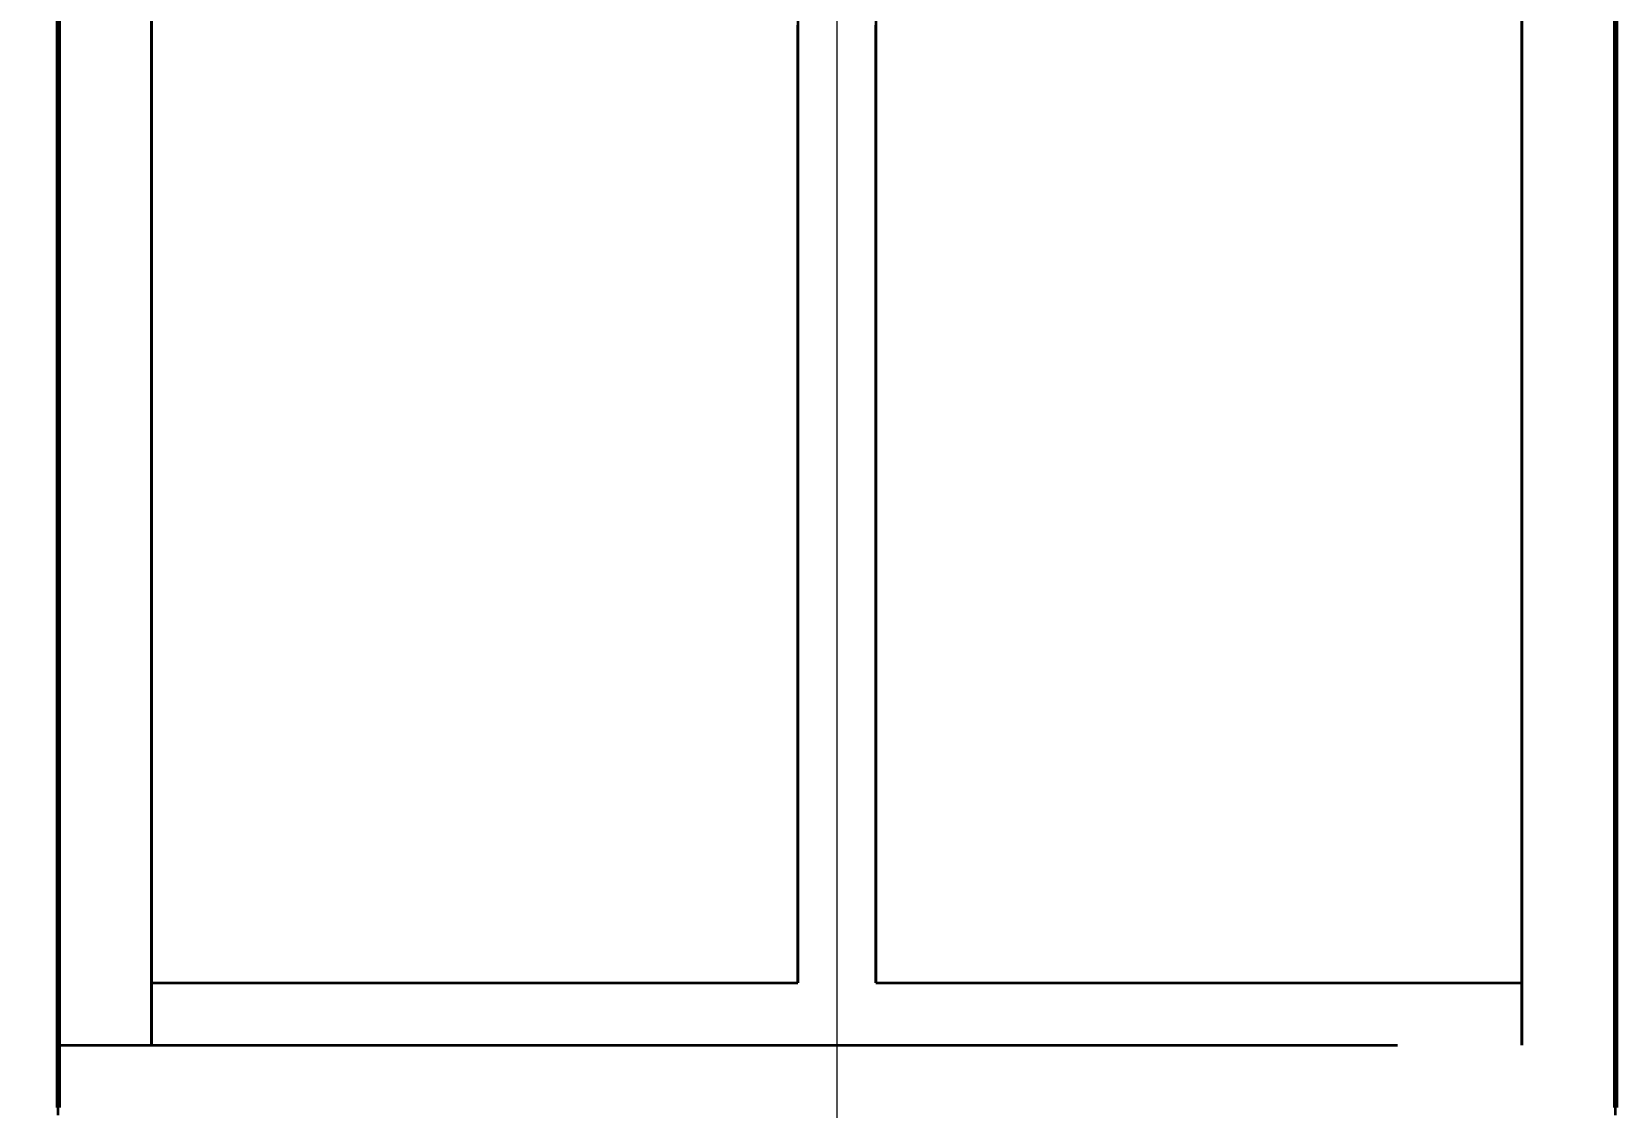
# Model space of a CAD drawing. Header units: millimetres. Extents: x 0 to 2208, y 0 to 420.
# Drawn here: x 108 to 113.08, y 64.73 to 68.19 of the extents above; entities that cross this region are included whole.
import ezdxf

# ---------------------------------------------------------------- set-up
doc = ezdxf.new("R2010")
doc.units = ezdxf.units.MM
doc.linetypes.add('IRAM-E-TRAZOS', pattern=[5, 4, -1])
for name, color, linetype, lineweight in [('01-VISIBLE', 7, 'CONTINUOUS', 70), ('02-OCULTA', 4, 'IRAM-E-TRAZOS', 35), ('04-COTA', 3, 'CONTINUOUS', 18)]:
    doc.layers.add(name, color=color, linetype=linetype, lineweight=lineweight)
doc.styles.add('ISO3098', font='isocpeur.ttf')
doc.dimstyles.new('FLAMA-IRAM', dxfattribs={"dimtxt": 3.5, "dimasz": 3.5, "dimexe": 2, "dimexo": 1.5, "dimgap": 1, "dimtad": 1, "dimdec": 1, "dimtxsty": 'ISO3098', "dimblk": 'IRAM_FLECHA', "dimblk1": 'IRAM_FLECHA', "dimblk2": 'IRAM_FLECHA', "dimcen": 2.5, "dimclrd": 256, "dimclre": 256, "dimclrt": 256, "dimazin": 3, "dimtfac": 1, "dimtmove": 0, "dimatfit": 3, "dimlwd": 18, "dimlwe": 18})

# ---------------------------------------------------------------- blocks, each defined once
blk = doc.blocks.new('IRAM_FLECHA')
blk.add_solid([(0, 0), (-1, 0.125), (-1, -0.125)])

msp = doc.modelspace()

# ---------------------------------------------------------------- linework, layer by layer
at = {"layer": '01-VISIBLE'}
for points in [[(108.0841, 68.2341), (108.0841, 68.1841), (108.0841, 68.1341), (108.0841, 68.0841), (108.0841, 68.0341), (108.0841, 67.9841), (108.0841, 67.9341), (108.0841, 67.8841), (108.0841, 67.8341), (108.0841, 67.7841), (108.0841, 67.7341), (108.0841, 67.6841), (108.0841, 67.6341), (108.0841, 67.5841), (108.0841, 67.5341), (108.0841, 67.4841), (108.0841, 67.4341), (108.0841, 67.3841), (108.0841, 67.3341), (108.0841, 67.2841), (108.0841, 67.2341), (108.0841, 67.1841), (108.0841, 67.1341), (108.0841, 67.0841), (108.0841, 67.0341), (108.0841, 66.9841), (108.0841, 66.9341), (108.0841, 66.8841), (108.0841, 66.8341), (108.0841, 66.7841), (108.0841, 66.7341), (108.0841, 66.6841), (108.0841, 66.6341), (108.0841, 66.5841), (108.0841, 66.5341), (108.0841, 66.4841), (108.0841, 66.4341), (108.0841, 66.3841), (108.0841, 66.3341), (108.0841, 66.2841), (108.0841, 66.2341), (108.0841, 66.1841), (108.0841, 66.1341), (108.0841, 66.0841), (108.0841, 66.0341), (108.0841, 65.9841), (108.0841, 65.9341), (108.0841, 65.8841), (108.0841, 65.8341), (108.0841, 65.7841), (108.0841, 65.7341), (108.0841, 65.6841), (108.0841, 65.6341), (108.0841, 65.5841), (108.0841, 65.5341), (108.0841, 65.4841), (108.0841, 65.4341), (108.0841, 65.3841), (108.0841, 65.3341), (108.0841, 65.2841), (108.0841, 65.2341), (108.0841, 65.1841), (108.0841, 65.1341), (108.0841, 65.0841), (108.0841, 65.0341), (108.0841, 64.9841), (108.0841, 64.9341), (108.0841, 64.8841), (108.0841, 64.8341), (108.0841, 64.7841), (108.0841, 64.7341)], [(113.0841, 68.2341), (113.0841, 68.1841), (113.0841, 68.1341), (113.0841, 68.0841), (113.0841, 68.0341), (113.0841, 67.9841), (113.0841, 67.9341), (113.0841, 67.8841), (113.0841, 67.8341), (113.0841, 67.7841), (113.0841, 67.7341), (113.0841, 67.6841), (113.0841, 67.6341), (113.0841, 67.5841), (113.0841, 67.5341), (113.0841, 67.4841), (113.0841, 67.4341), (113.0841, 67.3841), (113.0841, 67.3341), (113.0841, 67.2841), (113.0841, 67.2341), (113.0841, 67.1841), (113.0841, 67.1341), (113.0841, 67.0841), (113.0841, 67.0341), (113.0841, 66.9841), (113.0841, 66.9341), (113.0841, 66.8841), (113.0841, 66.8341), (113.0841, 66.7841), (113.0841, 66.7341), (113.0841, 66.6841), (113.0841, 66.6341), (113.0841, 66.5841), (113.0841, 66.5341), (113.0841, 66.4841), (113.0841, 66.4341), (113.0841, 66.3841), (113.0841, 66.3341), (113.0841, 66.2841), (113.0841, 66.2341), (113.0841, 66.1841), (113.0841, 66.1341), (113.0841, 66.0841), (113.0841, 66.0341), (113.0841, 65.9841), (113.0841, 65.9341), (113.0841, 65.8841), (113.0841, 65.8341), (113.0841, 65.7841), (113.0841, 65.7341), (113.0841, 65.6841), (113.0841, 65.6341), (113.0841, 65.5841), (113.0841, 65.5341), (113.0841, 65.4841), (113.0841, 65.4341), (113.0841, 65.3841), (113.0841, 65.3341), (113.0841, 65.2841), (113.0841, 65.2341), (113.0841, 65.1841), (113.0841, 65.1341), (113.0841, 65.0841), (113.0841, 65.0341), (113.0841, 64.9841), (113.0841, 64.9341), (113.0841, 64.8841), (113.0841, 64.8341), (113.0841, 64.7841), (113.0841, 64.7341)]]:
    msp.add_lwpolyline(points, dxfattribs=at)
at = {"layer": '02-OCULTA'}
for p, q in [((108.3841, 65.1341), (110.4591, 65.1341)), ((110.7091, 65.1341), (112.7841, 65.1341)), ((108.0841, 64.9341), (113.0841, 64.9341)), ((108.3841, 64.9341), (112.7841, 64.9341))]:
    msp.add_line(p, q, dxfattribs=at)
for points in [[(108.0841, 64.7091), (108.0841, 64.7841), (108.0841, 64.8591), (108.0841, 64.9341), (108.0841, 65.0091), (108.0841, 65.0841), (108.0841, 65.1591), (108.0841, 65.2341), (108.0841, 65.3091), (108.0841, 65.3841), (108.0841, 65.4591), (108.0841, 65.5341), (108.0841, 65.6091), (108.0841, 65.6841), (108.0841, 65.7591), (108.0841, 65.8341), (108.0841, 65.9091), (108.0841, 65.9841), (108.0841, 66.0591), (108.0841, 66.1341), (108.0841, 66.2091), (108.0841, 66.2841), (108.0841, 66.3591), (108.0841, 66.4341), (108.0841, 66.5091), (108.0841, 66.5841), (108.0841, 66.6591), (108.0841, 66.7341), (108.0841, 66.8091), (108.0841, 66.8841), (108.0841, 66.9591), (108.0841, 67.0341), (108.0841, 67.1091), (108.0841, 67.1841), (108.0841, 67.2591), (108.0841, 67.3341), (108.0841, 67.4091), (108.0841, 67.4841), (108.0841, 67.5591), (108.0841, 67.6341), (108.0841, 67.7091), (108.0841, 67.7841), (108.0841, 67.8591), (108.0841, 67.9341), (108.0841, 68.0091), (108.0841, 68.0841), (108.0841, 68.1591), (108.0841, 68.2341)], [(108.0841, 68.2341), (108.0841, 68.1841), (108.0841, 68.1341), (108.0841, 68.0841), (108.0841, 68.0341), (108.0841, 67.9841), (108.0841, 67.9341), (108.0841, 67.8841), (108.0841, 67.8341), (108.0841, 67.7841), (108.0841, 67.7341), (108.0841, 67.6841), (108.0841, 67.6341), (108.0841, 67.5841), (108.0841, 67.5341), (108.0841, 67.4841), (108.0841, 67.4341), (108.0841, 67.3841), (108.0841, 67.3341), (108.0841, 67.2841), (108.0841, 67.2341), (108.0841, 67.1841), (108.0841, 67.1341), (108.0841, 67.0841), (108.0841, 67.0341), (108.0841, 66.9841), (108.0841, 66.9341), (108.0841, 66.8841), (108.0841, 66.8341), (108.0841, 66.7841), (108.0841, 66.7341), (108.0841, 66.6841), (108.0841, 66.6341), (108.0841, 66.5841), (108.0841, 66.5341), (108.0841, 66.4841), (108.0841, 66.4341), (108.0841, 66.3841), (108.0841, 66.3341), (108.0841, 66.2841), (108.0841, 66.2341), (108.0841, 66.1841), (108.0841, 66.1341), (108.0841, 66.0841), (108.0841, 66.0341), (108.0841, 65.9841), (108.0841, 65.9341), (108.0841, 65.8841), (108.0841, 65.8341), (108.0841, 65.7841), (108.0841, 65.7341), (108.0841, 65.6841), (108.0841, 65.6341), (108.0841, 65.5841), (108.0841, 65.5341), (108.0841, 65.4841), (108.0841, 65.4341), (108.0841, 65.3841), (108.0841, 65.3341), (108.0841, 65.2841), (108.0841, 65.2341), (108.0841, 65.1841), (108.0841, 65.1341), (108.0841, 65.0841), (108.0841, 65.0341), (108.0841, 64.9841), (108.0841, 64.9341)], [(108.0841, 64.9341), (108.0841, 64.9881), (108.0841, 65.0421), (108.0841, 65.0961), (108.0841, 65.1501), (108.0841, 65.2041), (108.0841, 65.2581), (108.0841, 65.3121), (108.0841, 65.3661), (108.0841, 65.4201), (108.0841, 65.4741), (108.0841, 65.5281), (108.0841, 65.5821), (108.0841, 65.6361), (108.0841, 65.6901), (108.0841, 65.7441), (108.0841, 65.7981), (108.0841, 65.8521), (108.0841, 65.9061), (108.0841, 65.9601), (108.0841, 66.0141), (108.0841, 66.0681), (108.0841, 66.1221), (108.0841, 66.1761), (108.0841, 66.2301), (108.0841, 66.2841), (108.0841, 66.3381), (108.0841, 66.3921), (108.0841, 66.4461), (108.0841, 66.5001), (108.0841, 66.5541), (108.0841, 66.6081), (108.0841, 66.6621), (108.0841, 66.7161), (108.0841, 66.7701), (108.0841, 66.8241), (108.0841, 66.8781), (108.0841, 66.9321), (108.0841, 66.9861), (108.0841, 67.0401), (108.0841, 67.0941), (108.0841, 67.1481), (108.0841, 67.2021), (108.0841, 67.2561), (108.0841, 67.3101), (108.0841, 67.3641), (108.0841, 67.4181), (108.0841, 67.4721), (108.0841, 67.5261), (108.0841, 67.5801), (108.0841, 67.6341), (108.0841, 67.6881), (108.0841, 67.7421), (108.0841, 67.7961), (108.0841, 67.8501), (108.0841, 67.9041), (108.0841, 67.9581), (108.0841, 68.0121), (108.0841, 68.0661), (108.0841, 68.1201), (108.0841, 68.1741), (108.0841, 68.2281)], [(108.3841, 68.2341), (108.3841, 68.1841), (108.3841, 68.1341), (108.3841, 68.0841), (108.3841, 68.0341), (108.3841, 67.9841), (108.3841, 67.9341), (108.3841, 67.8841), (108.3841, 67.8341), (108.3841, 67.7841), (108.3841, 67.7341), (108.3841, 67.6841), (108.3841, 67.6341), (108.3841, 67.5841), (108.3841, 67.5341), (108.3841, 67.4841), (108.3841, 67.4341), (108.3841, 67.3841), (108.3841, 67.3341), (108.3841, 67.2841), (108.3841, 67.2341), (108.3841, 67.1841), (108.3841, 67.1341), (108.3841, 67.0841), (108.3841, 67.0341), (108.3841, 66.9841), (108.3841, 66.9341), (108.3841, 66.8841), (108.3841, 66.8341), (108.3841, 66.7841), (108.3841, 66.7341), (108.3841, 66.6841), (108.3841, 66.6341), (108.3841, 66.5841), (108.3841, 66.5341), (108.3841, 66.4841), (108.3841, 66.4341), (108.3841, 66.3841), (108.3841, 66.3341), (108.3841, 66.2841), (108.3841, 66.2341), (108.3841, 66.1841), (108.3841, 66.1341), (108.3841, 66.0841), (108.3841, 66.0341), (108.3841, 65.9841), (108.3841, 65.9341), (108.3841, 65.8841), (108.3841, 65.8341), (108.3841, 65.7841), (108.3841, 65.7341), (108.3841, 65.6841), (108.3841, 65.6341), (108.3841, 65.5841), (108.3841, 65.5341), (108.3841, 65.4841), (108.3841, 65.4341), (108.3841, 65.3841), (108.3841, 65.3341), (108.3841, 65.2841), (108.3841, 65.2341), (108.3841, 65.1841), (108.3841, 65.1341), (108.3841, 65.0841), (108.3841, 65.0341), (108.3841, 64.9841), (108.3841, 64.9341)], [(108.3841, 68.2341), (108.3841, 68.1841), (108.3841, 68.1341), (108.3841, 68.0841), (108.3841, 68.0341), (108.3841, 67.9841), (108.3841, 67.9341), (108.3841, 67.8841), (108.3841, 67.8341), (108.3841, 67.7841), (108.3841, 67.7341), (108.3841, 67.6841), (108.3841, 67.6341), (108.3841, 67.5841), (108.3841, 67.5341), (108.3841, 67.4841), (108.3841, 67.4341), (108.3841, 67.3841), (108.3841, 67.3341), (108.3841, 67.2841), (108.3841, 67.2341), (108.3841, 67.1841), (108.3841, 67.1341), (108.3841, 67.0841), (108.3841, 67.0341), (108.3841, 66.9841), (108.3841, 66.9341), (108.3841, 66.8841), (108.3841, 66.8341), (108.3841, 66.7841), (108.3841, 66.7341), (108.3841, 66.6841), (108.3841, 66.6341), (108.3841, 66.5841), (108.3841, 66.5341), (108.3841, 66.4841), (108.3841, 66.4341), (108.3841, 66.3841), (108.3841, 66.3341), (108.3841, 66.2841), (108.3841, 66.2341), (108.3841, 66.1841), (108.3841, 66.1341), (108.3841, 66.0841), (108.3841, 66.0341), (108.3841, 65.9841), (108.3841, 65.9341), (108.3841, 65.8841), (108.3841, 65.8341), (108.3841, 65.7841), (108.3841, 65.7341), (108.3841, 65.6841), (108.3841, 65.6341), (108.3841, 65.5841), (108.3841, 65.5341), (108.3841, 65.4841), (108.3841, 65.4341), (108.3841, 65.3841), (108.3841, 65.3341), (108.3841, 65.2841), (108.3841, 65.2341), (108.3841, 65.1841), (108.3841, 65.1341)], [(108.3841, 64.9341), (108.3841, 64.9881), (108.3841, 65.0421), (108.3841, 65.0961), (108.3841, 65.1501), (108.3841, 65.2041), (108.3841, 65.2581), (108.3841, 65.3121), (108.3841, 65.3661), (108.3841, 65.4201), (108.3841, 65.4741), (108.3841, 65.5281), (108.3841, 65.5821), (108.3841, 65.6361), (108.3841, 65.6901), (108.3841, 65.7441), (108.3841, 65.7981), (108.3841, 65.8521), (108.3841, 65.9061), (108.3841, 65.9601), (108.3841, 66.0141), (108.3841, 66.0681), (108.3841, 66.1221), (108.3841, 66.1761), (108.3841, 66.2301), (108.3841, 66.2841), (108.3841, 66.3381), (108.3841, 66.3921), (108.3841, 66.4461), (108.3841, 66.5001), (108.3841, 66.5541), (108.3841, 66.6081), (108.3841, 66.6621), (108.3841, 66.7161), (108.3841, 66.7701), (108.3841, 66.8241), (108.3841, 66.8781), (108.3841, 66.9321), (108.3841, 66.9861), (108.3841, 67.0401), (108.3841, 67.0941), (108.3841, 67.1481), (108.3841, 67.2021), (108.3841, 67.2561), (108.3841, 67.3101), (108.3841, 67.3641), (108.3841, 67.4181), (108.3841, 67.4721), (108.3841, 67.5261), (108.3841, 67.5801), (108.3841, 67.6341), (108.3841, 67.6881), (108.3841, 67.7421), (108.3841, 67.7961), (108.3841, 67.8501), (108.3841, 67.9041), (108.3841, 67.9581), (108.3841, 68.0121), (108.3841, 68.0661), (108.3841, 68.1201), (108.3841, 68.1741), (108.3841, 68.2281)], [(108.3841, 65.1341), (108.3841, 65.1871), (108.3841, 65.2401), (108.3841, 65.2931), (108.3841, 65.3461), (108.3841, 65.3991), (108.3841, 65.4521), (108.3841, 65.5051), (108.3841, 65.5581), (108.3841, 65.6111), (108.3841, 65.6641), (108.3841, 65.7171), (108.3841, 65.7701), (108.3841, 65.8231), (108.3841, 65.8761), (108.3841, 65.9291), (108.3841, 65.9821), (108.3841, 66.0351), (108.3841, 66.0881), (108.3841, 66.1411), (108.3841, 66.1941), (108.3841, 66.2471), (108.3841, 66.3001), (108.3841, 66.3531), (108.3841, 66.4061), (108.3841, 66.4591), (108.3841, 66.5121), (108.3841, 66.5651), (108.3841, 66.6181), (108.3841, 66.6711), (108.3841, 66.7241), (108.3841, 66.7771), (108.3841, 66.8301), (108.3841, 66.8831), (108.3841, 66.9361), (108.3841, 66.9891), (108.3841, 67.0421), (108.3841, 67.0951), (108.3841, 67.1481), (108.3841, 67.2011), (108.3841, 67.2541), (108.3841, 67.3071), (108.3841, 67.3601), (108.3841, 67.4131), (108.3841, 67.4661), (108.3841, 67.5191), (108.3841, 67.5721), (108.3841, 67.6251), (108.3841, 67.6781), (108.3841, 67.7311), (108.3841, 67.7841), (108.3841, 67.8371), (108.3841, 67.8901), (108.3841, 67.9431), (108.3841, 67.9961), (108.3841, 68.0491), (108.3841, 68.1021), (108.3841, 68.1551), (108.3841, 68.2081)], [(110.4591, 68.2341), (110.4591, 68.1841), (110.4591, 68.1341), (110.4591, 68.0841), (110.4591, 68.0341), (110.4591, 67.9841), (110.4591, 67.9341), (110.4591, 67.8841), (110.4591, 67.8341), (110.4591, 67.7841), (110.4591, 67.7341), (110.4591, 67.6841), (110.4591, 67.6341), (110.4591, 67.5841), (110.4591, 67.5341), (110.4591, 67.4841), (110.4591, 67.4341), (110.4591, 67.3841), (110.4591, 67.3341), (110.4591, 67.2841), (110.4591, 67.2341), (110.4591, 67.1841), (110.4591, 67.1341), (110.4591, 67.0841), (110.4591, 67.0341), (110.4591, 66.9841), (110.4591, 66.9341), (110.4591, 66.8841), (110.4591, 66.8341), (110.4591, 66.7841), (110.4591, 66.7341), (110.4591, 66.6841), (110.4591, 66.6341), (110.4591, 66.5841), (110.4591, 66.5341), (110.4591, 66.4841), (110.4591, 66.4341), (110.4591, 66.3841), (110.4591, 66.3341), (110.4591, 66.2841), (110.4591, 66.2341), (110.4591, 66.1841), (110.4591, 66.1341), (110.4591, 66.0841), (110.4591, 66.0341), (110.4591, 65.9841), (110.4591, 65.9341), (110.4591, 65.8841), (110.4591, 65.8341), (110.4591, 65.7841), (110.4591, 65.7341), (110.4591, 65.6841), (110.4591, 65.6341), (110.4591, 65.5841), (110.4591, 65.5341), (110.4591, 65.4841), (110.4591, 65.4341), (110.4591, 65.3841), (110.4591, 65.3341), (110.4591, 65.2841), (110.4591, 65.2341), (110.4591, 65.1841), (110.4591, 65.1341)], [(110.4591, 65.1341), (110.4591, 65.1871), (110.4591, 65.2401), (110.4591, 65.2931), (110.4591, 65.3461), (110.4591, 65.3991), (110.4591, 65.4521), (110.4591, 65.5051), (110.4591, 65.5581), (110.4591, 65.6111), (110.4591, 65.6641), (110.4591, 65.7171), (110.4591, 65.7701), (110.4591, 65.8231), (110.4591, 65.8761), (110.4591, 65.9291), (110.4591, 65.9821), (110.4591, 66.0351), (110.4591, 66.0881), (110.4591, 66.1411), (110.4591, 66.1941), (110.4591, 66.2471), (110.4591, 66.3001), (110.4591, 66.3531), (110.4591, 66.4061), (110.4591, 66.4591), (110.4591, 66.5121), (110.4591, 66.5651), (110.4591, 66.6181), (110.4591, 66.6711), (110.4591, 66.7241), (110.4591, 66.7771), (110.4591, 66.8301), (110.4591, 66.8831), (110.4591, 66.9361), (110.4591, 66.9891), (110.4591, 67.0421), (110.4591, 67.0951), (110.4591, 67.1481), (110.4591, 67.2011), (110.4591, 67.2541), (110.4591, 67.3071), (110.4591, 67.3601), (110.4591, 67.4131), (110.4591, 67.4661), (110.4591, 67.5191), (110.4591, 67.5721), (110.4591, 67.6251), (110.4591, 67.6781), (110.4591, 67.7311), (110.4591, 67.7841), (110.4591, 67.8371), (110.4591, 67.8901), (110.4591, 67.9431), (110.4591, 67.9961), (110.4591, 68.0491), (110.4591, 68.1021), (110.4591, 68.1551), (110.4591, 68.2081)], [(110.7091, 68.2341), (110.7091, 68.1841), (110.7091, 68.1341), (110.7091, 68.0841), (110.7091, 68.0341), (110.7091, 67.9841), (110.7091, 67.9341), (110.7091, 67.8841), (110.7091, 67.8341), (110.7091, 67.7841), (110.7091, 67.7341), (110.7091, 67.6841), (110.7091, 67.6341), (110.7091, 67.5841), (110.7091, 67.5341), (110.7091, 67.4841), (110.7091, 67.4341), (110.7091, 67.3841), (110.7091, 67.3341), (110.7091, 67.2841), (110.7091, 67.2341), (110.7091, 67.1841), (110.7091, 67.1341), (110.7091, 67.0841), (110.7091, 67.0341), (110.7091, 66.9841), (110.7091, 66.9341), (110.7091, 66.8841), (110.7091, 66.8341), (110.7091, 66.7841), (110.7091, 66.7341), (110.7091, 66.6841), (110.7091, 66.6341), (110.7091, 66.5841), (110.7091, 66.5341), (110.7091, 66.4841), (110.7091, 66.4341), (110.7091, 66.3841), (110.7091, 66.3341), (110.7091, 66.2841), (110.7091, 66.2341), (110.7091, 66.1841), (110.7091, 66.1341), (110.7091, 66.0841), (110.7091, 66.0341), (110.7091, 65.9841), (110.7091, 65.9341), (110.7091, 65.8841), (110.7091, 65.8341), (110.7091, 65.7841), (110.7091, 65.7341), (110.7091, 65.6841), (110.7091, 65.6341), (110.7091, 65.5841), (110.7091, 65.5341), (110.7091, 65.4841), (110.7091, 65.4341), (110.7091, 65.3841), (110.7091, 65.3341), (110.7091, 65.2841), (110.7091, 65.2341), (110.7091, 65.1841), (110.7091, 65.1341)], [(110.7091, 65.1341), (110.7091, 65.1871), (110.7091, 65.2401), (110.7091, 65.2931), (110.7091, 65.3461), (110.7091, 65.3991), (110.7091, 65.4521), (110.7091, 65.5051), (110.7091, 65.5581), (110.7091, 65.6111), (110.7091, 65.6641), (110.7091, 65.7171), (110.7091, 65.7701), (110.7091, 65.8231), (110.7091, 65.8761), (110.7091, 65.9291), (110.7091, 65.9821), (110.7091, 66.0351), (110.7091, 66.0881), (110.7091, 66.1411), (110.7091, 66.1941), (110.7091, 66.2471), (110.7091, 66.3001), (110.7091, 66.3531), (110.7091, 66.4061), (110.7091, 66.4591), (110.7091, 66.5121), (110.7091, 66.5651), (110.7091, 66.6181), (110.7091, 66.6711), (110.7091, 66.7241), (110.7091, 66.7771), (110.7091, 66.8301), (110.7091, 66.8831), (110.7091, 66.9361), (110.7091, 66.9891), (110.7091, 67.0421), (110.7091, 67.0951), (110.7091, 67.1481), (110.7091, 67.2011), (110.7091, 67.2541), (110.7091, 67.3071), (110.7091, 67.3601), (110.7091, 67.4131), (110.7091, 67.4661), (110.7091, 67.5191), (110.7091, 67.5721), (110.7091, 67.6251), (110.7091, 67.6781), (110.7091, 67.7311), (110.7091, 67.7841), (110.7091, 67.8371), (110.7091, 67.8901), (110.7091, 67.9431), (110.7091, 67.9961), (110.7091, 68.0491), (110.7091, 68.1021), (110.7091, 68.1551), (110.7091, 68.2081)], [(112.7841, 68.2341), (112.7841, 68.1841), (112.7841, 68.1341), (112.7841, 68.0841), (112.7841, 68.0341), (112.7841, 67.9841), (112.7841, 67.9341), (112.7841, 67.8841), (112.7841, 67.8341), (112.7841, 67.7841), (112.7841, 67.7341), (112.7841, 67.6841), (112.7841, 67.6341), (112.7841, 67.5841), (112.7841, 67.5341), (112.7841, 67.4841), (112.7841, 67.4341), (112.7841, 67.3841), (112.7841, 67.3341), (112.7841, 67.2841), (112.7841, 67.2341), (112.7841, 67.1841), (112.7841, 67.1341), (112.7841, 67.0841), (112.7841, 67.0341), (112.7841, 66.9841), (112.7841, 66.9341), (112.7841, 66.8841), (112.7841, 66.8341), (112.7841, 66.7841), (112.7841, 66.7341), (112.7841, 66.6841), (112.7841, 66.6341), (112.7841, 66.5841), (112.7841, 66.5341), (112.7841, 66.4841), (112.7841, 66.4341), (112.7841, 66.3841), (112.7841, 66.3341), (112.7841, 66.2841), (112.7841, 66.2341), (112.7841, 66.1841), (112.7841, 66.1341), (112.7841, 66.0841), (112.7841, 66.0341), (112.7841, 65.9841), (112.7841, 65.9341), (112.7841, 65.8841), (112.7841, 65.8341), (112.7841, 65.7841), (112.7841, 65.7341), (112.7841, 65.6841), (112.7841, 65.6341), (112.7841, 65.5841), (112.7841, 65.5341), (112.7841, 65.4841), (112.7841, 65.4341), (112.7841, 65.3841), (112.7841, 65.3341), (112.7841, 65.2841), (112.7841, 65.2341), (112.7841, 65.1841), (112.7841, 65.1341), (112.7841, 65.0841), (112.7841, 65.0341), (112.7841, 64.9841), (112.7841, 64.9341)], [(112.7841, 68.2341), (112.7841, 68.1841), (112.7841, 68.1341), (112.7841, 68.0841), (112.7841, 68.0341), (112.7841, 67.9841), (112.7841, 67.9341), (112.7841, 67.8841), (112.7841, 67.8341), (112.7841, 67.7841), (112.7841, 67.7341), (112.7841, 67.6841), (112.7841, 67.6341), (112.7841, 67.5841), (112.7841, 67.5341), (112.7841, 67.4841), (112.7841, 67.4341), (112.7841, 67.3841), (112.7841, 67.3341), (112.7841, 67.2841), (112.7841, 67.2341), (112.7841, 67.1841), (112.7841, 67.1341), (112.7841, 67.0841), (112.7841, 67.0341), (112.7841, 66.9841), (112.7841, 66.9341), (112.7841, 66.8841), (112.7841, 66.8341), (112.7841, 66.7841), (112.7841, 66.7341), (112.7841, 66.6841), (112.7841, 66.6341), (112.7841, 66.5841), (112.7841, 66.5341), (112.7841, 66.4841), (112.7841, 66.4341), (112.7841, 66.3841), (112.7841, 66.3341), (112.7841, 66.2841), (112.7841, 66.2341), (112.7841, 66.1841), (112.7841, 66.1341), (112.7841, 66.0841), (112.7841, 66.0341), (112.7841, 65.9841), (112.7841, 65.9341), (112.7841, 65.8841), (112.7841, 65.8341), (112.7841, 65.7841), (112.7841, 65.7341), (112.7841, 65.6841), (112.7841, 65.6341), (112.7841, 65.5841), (112.7841, 65.5341), (112.7841, 65.4841), (112.7841, 65.4341), (112.7841, 65.3841), (112.7841, 65.3341), (112.7841, 65.2841), (112.7841, 65.2341), (112.7841, 65.1841), (112.7841, 65.1341)], [(112.7841, 64.9341), (112.7841, 64.9881), (112.7841, 65.0421), (112.7841, 65.0961), (112.7841, 65.1501), (112.7841, 65.2041), (112.7841, 65.2581), (112.7841, 65.3121), (112.7841, 65.3661), (112.7841, 65.4201), (112.7841, 65.4741), (112.7841, 65.5281), (112.7841, 65.5821), (112.7841, 65.6361), (112.7841, 65.6901), (112.7841, 65.7441), (112.7841, 65.7981), (112.7841, 65.8521), (112.7841, 65.9061), (112.7841, 65.9601), (112.7841, 66.0141), (112.7841, 66.0681), (112.7841, 66.1221), (112.7841, 66.1761), (112.7841, 66.2301), (112.7841, 66.2841), (112.7841, 66.3381), (112.7841, 66.3921), (112.7841, 66.4461), (112.7841, 66.5001), (112.7841, 66.5541), (112.7841, 66.6081), (112.7841, 66.6621), (112.7841, 66.7161), (112.7841, 66.7701), (112.7841, 66.8241), (112.7841, 66.8781), (112.7841, 66.9321), (112.7841, 66.9861), (112.7841, 67.0401), (112.7841, 67.0941), (112.7841, 67.1481), (112.7841, 67.2021), (112.7841, 67.2561), (112.7841, 67.3101), (112.7841, 67.3641), (112.7841, 67.4181), (112.7841, 67.4721), (112.7841, 67.5261), (112.7841, 67.5801), (112.7841, 67.6341), (112.7841, 67.6881), (112.7841, 67.7421), (112.7841, 67.7961), (112.7841, 67.8501), (112.7841, 67.9041), (112.7841, 67.9581), (112.7841, 68.0121), (112.7841, 68.0661), (112.7841, 68.1201), (112.7841, 68.1741), (112.7841, 68.2281)], [(112.7841, 65.1341), (112.7841, 65.1871), (112.7841, 65.2401), (112.7841, 65.2931), (112.7841, 65.3461), (112.7841, 65.3991), (112.7841, 65.4521), (112.7841, 65.5051), (112.7841, 65.5581), (112.7841, 65.6111), (112.7841, 65.6641), (112.7841, 65.7171), (112.7841, 65.7701), (112.7841, 65.8231), (112.7841, 65.8761), (112.7841, 65.9291), (112.7841, 65.9821), (112.7841, 66.0351), (112.7841, 66.0881), (112.7841, 66.1411), (112.7841, 66.1941), (112.7841, 66.2471), (112.7841, 66.3001), (112.7841, 66.3531), (112.7841, 66.4061), (112.7841, 66.4591), (112.7841, 66.5121), (112.7841, 66.5651), (112.7841, 66.6181), (112.7841, 66.6711), (112.7841, 66.7241), (112.7841, 66.7771), (112.7841, 66.8301), (112.7841, 66.8831), (112.7841, 66.9361), (112.7841, 66.9891), (112.7841, 67.0421), (112.7841, 67.0951), (112.7841, 67.1481), (112.7841, 67.2011), (112.7841, 67.2541), (112.7841, 67.3071), (112.7841, 67.3601), (112.7841, 67.4131), (112.7841, 67.4661), (112.7841, 67.5191), (112.7841, 67.5721), (112.7841, 67.6251), (112.7841, 67.6781), (112.7841, 67.7311), (112.7841, 67.7841), (112.7841, 67.8371), (112.7841, 67.8901), (112.7841, 67.9431), (112.7841, 67.9961), (112.7841, 68.0491), (112.7841, 68.1021), (112.7841, 68.1551), (112.7841, 68.2081)], [(113.0841, 64.7091), (113.0841, 64.7841), (113.0841, 64.8591), (113.0841, 64.9341), (113.0841, 65.0091), (113.0841, 65.0841), (113.0841, 65.1591), (113.0841, 65.2341), (113.0841, 65.3091), (113.0841, 65.3841), (113.0841, 65.4591), (113.0841, 65.5341), (113.0841, 65.6091), (113.0841, 65.6841), (113.0841, 65.7591), (113.0841, 65.8341), (113.0841, 65.9091), (113.0841, 65.9841), (113.0841, 66.0591), (113.0841, 66.1341), (113.0841, 66.2091), (113.0841, 66.2841), (113.0841, 66.3591), (113.0841, 66.4341), (113.0841, 66.5091), (113.0841, 66.5841), (113.0841, 66.6591), (113.0841, 66.7341), (113.0841, 66.8091), (113.0841, 66.8841), (113.0841, 66.9591), (113.0841, 67.0341), (113.0841, 67.1091), (113.0841, 67.1841), (113.0841, 67.2591), (113.0841, 67.3341), (113.0841, 67.4091), (113.0841, 67.4841), (113.0841, 67.5591), (113.0841, 67.6341), (113.0841, 67.7091), (113.0841, 67.7841), (113.0841, 67.8591), (113.0841, 67.9341), (113.0841, 68.0091), (113.0841, 68.0841), (113.0841, 68.1591), (113.0841, 68.2341)], [(113.0841, 68.2341), (113.0841, 68.1841), (113.0841, 68.1341), (113.0841, 68.0841), (113.0841, 68.0341), (113.0841, 67.9841), (113.0841, 67.9341), (113.0841, 67.8841), (113.0841, 67.8341), (113.0841, 67.7841), (113.0841, 67.7341), (113.0841, 67.6841), (113.0841, 67.6341), (113.0841, 67.5841), (113.0841, 67.5341), (113.0841, 67.4841), (113.0841, 67.4341), (113.0841, 67.3841), (113.0841, 67.3341), (113.0841, 67.2841), (113.0841, 67.2341), (113.0841, 67.1841), (113.0841, 67.1341), (113.0841, 67.0841), (113.0841, 67.0341), (113.0841, 66.9841), (113.0841, 66.9341), (113.0841, 66.8841), (113.0841, 66.8341), (113.0841, 66.7841), (113.0841, 66.7341), (113.0841, 66.6841), (113.0841, 66.6341), (113.0841, 66.5841), (113.0841, 66.5341), (113.0841, 66.4841), (113.0841, 66.4341), (113.0841, 66.3841), (113.0841, 66.3341), (113.0841, 66.2841), (113.0841, 66.2341), (113.0841, 66.1841), (113.0841, 66.1341), (113.0841, 66.0841), (113.0841, 66.0341), (113.0841, 65.9841), (113.0841, 65.9341), (113.0841, 65.8841), (113.0841, 65.8341), (113.0841, 65.7841), (113.0841, 65.7341), (113.0841, 65.6841), (113.0841, 65.6341), (113.0841, 65.5841), (113.0841, 65.5341), (113.0841, 65.4841), (113.0841, 65.4341), (113.0841, 65.3841), (113.0841, 65.3341), (113.0841, 65.2841), (113.0841, 65.2341), (113.0841, 65.1841), (113.0841, 65.1341), (113.0841, 65.0841), (113.0841, 65.0341), (113.0841, 64.9841), (113.0841, 64.9341)], [(113.0841, 64.9341), (113.0841, 64.9881), (113.0841, 65.0421), (113.0841, 65.0961), (113.0841, 65.1501), (113.0841, 65.2041), (113.0841, 65.2581), (113.0841, 65.3121), (113.0841, 65.3661), (113.0841, 65.4201), (113.0841, 65.4741), (113.0841, 65.5281), (113.0841, 65.5821), (113.0841, 65.6361), (113.0841, 65.6901), (113.0841, 65.7441), (113.0841, 65.7981), (113.0841, 65.8521), (113.0841, 65.9061), (113.0841, 65.9601), (113.0841, 66.0141), (113.0841, 66.0681), (113.0841, 66.1221), (113.0841, 66.1761), (113.0841, 66.2301), (113.0841, 66.2841), (113.0841, 66.3381), (113.0841, 66.3921), (113.0841, 66.4461), (113.0841, 66.5001), (113.0841, 66.5541), (113.0841, 66.6081), (113.0841, 66.6621), (113.0841, 66.7161), (113.0841, 66.7701), (113.0841, 66.8241), (113.0841, 66.8781), (113.0841, 66.9321), (113.0841, 66.9861), (113.0841, 67.0401), (113.0841, 67.0941), (113.0841, 67.1481), (113.0841, 67.2021), (113.0841, 67.2561), (113.0841, 67.3101), (113.0841, 67.3641), (113.0841, 67.4181), (113.0841, 67.4721), (113.0841, 67.5261), (113.0841, 67.5801), (113.0841, 67.6341), (113.0841, 67.6881), (113.0841, 67.7421), (113.0841, 67.7961), (113.0841, 67.8501), (113.0841, 67.9041), (113.0841, 67.9581), (113.0841, 68.0121), (113.0841, 68.0661), (113.0841, 68.1201), (113.0841, 68.1741), (113.0841, 68.2281)]]:
    msp.add_lwpolyline(points, dxfattribs=at)

# ---------------------------------------------------------------- dimensions: what is measured, and where the dimension line sits
at = {"layer": '04-COTA'}
msp.add_linear_dim(base=(70.3841, 41.7341), p1=(70.3841, 75.7341), p2=(110.5841, 75.7341), dimstyle='FLAMA-IRAM', override={"dimlfac": 10, "dimpost": 'trocha <>'}, dxfattribs=at).render()

doc.saveas('drawing.dxf')
